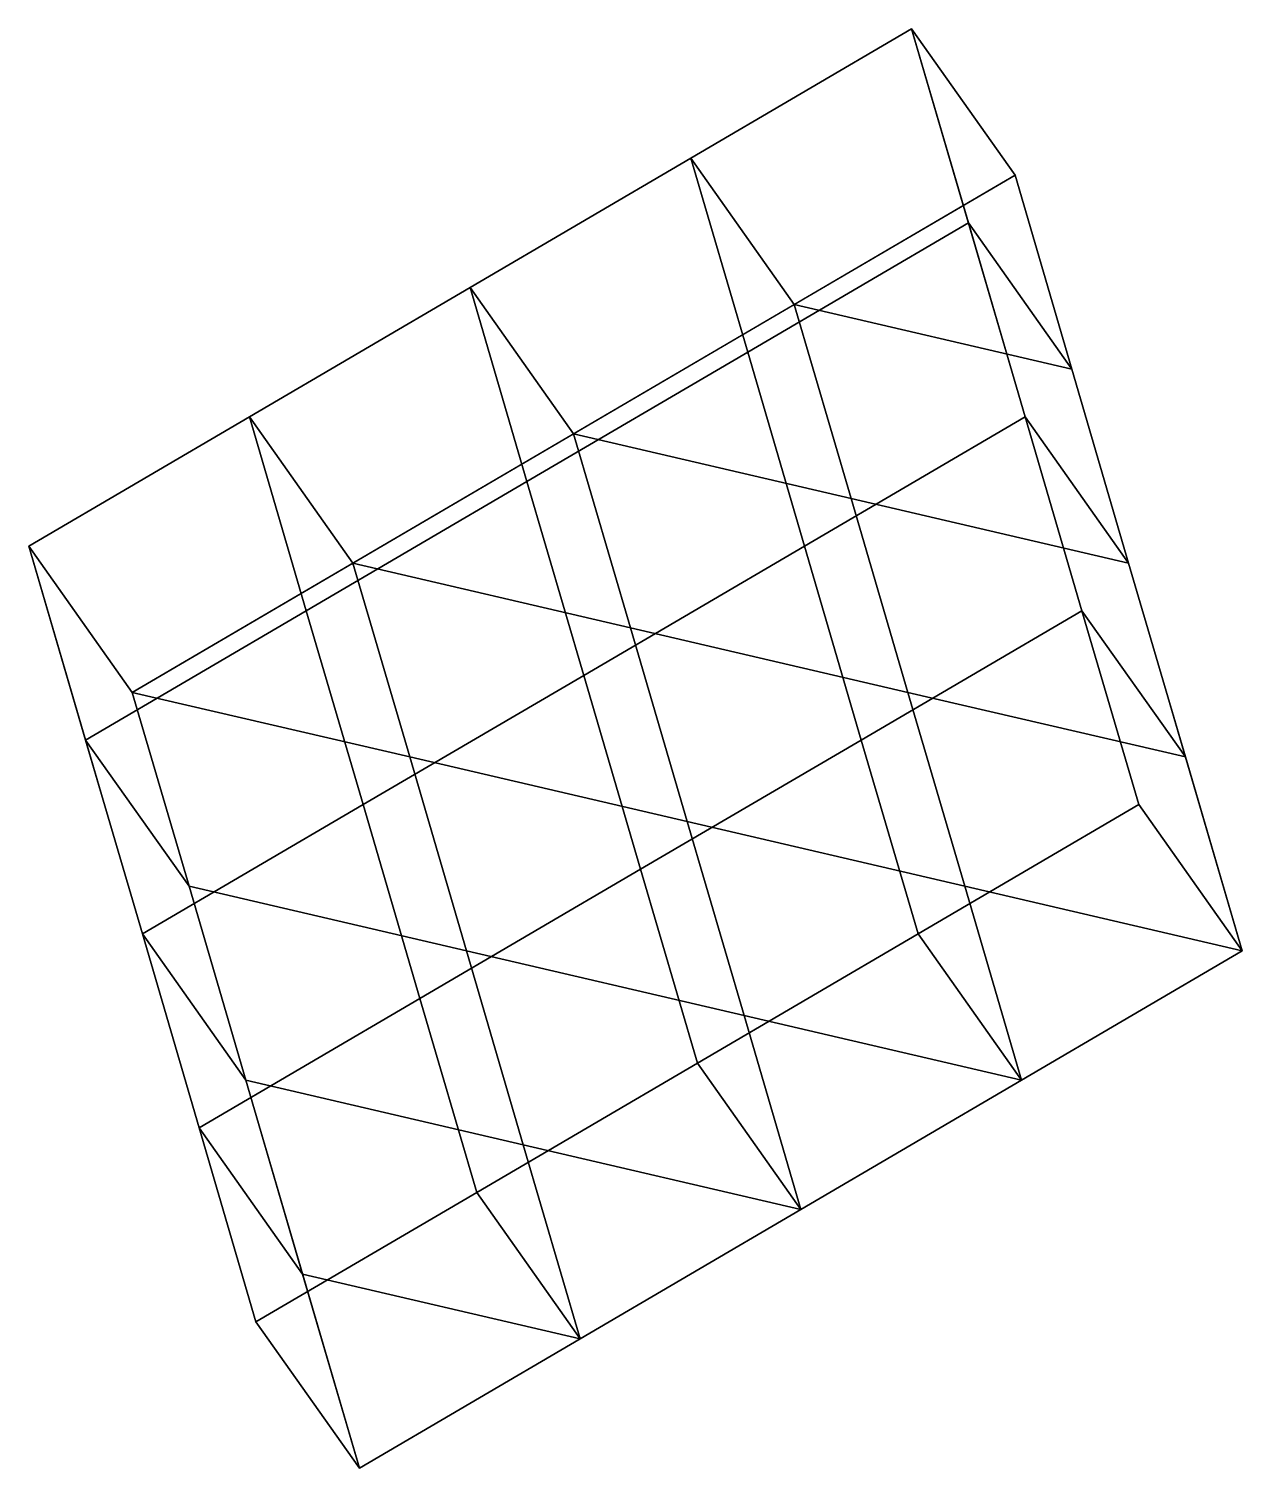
# Model space of a CAD drawing. Header units: metres. Extents: x -220 to 954, y -141 to 1250.
import ezdxf

# ---------------------------------------------------------------- set-up
doc = ezdxf.new("R2010")
doc.units = ezdxf.units.M

msp = doc.modelspace()

# ---------------------------------------------------------------- linework, layer by layer
at = {"layer": 'Lay1', "color": 1}
for points in [[(0, 0, 0), (853.553391, 500, -146.446609), (633.883476, 1250, 1133.883476), (-219.669914, 750, 1280.330086), (0, 0, 0)], [(100, -141.421356, 100), (953.553391, 358.578644, -46.446609), (733.883476, 1108.578644, 1233.883476), (-119.669914, 608.578644, 1380.330086), (100, -141.421356, 100)]]:
    msp.add_polyline3d(points, close=True, dxfattribs=at)
at = {"layer": 'Lay1', "color": 4, "invisible_edges": 8}
for points in [[(633.883476, 1250, 1133.883476), (420.495129, 1125, 1170.495129), (520.495129, 983.578644, 1270.495129)], [(420.495129, 1125, 1170.495129), (633.883476, 1250, 1133.883476), (688.800955, 1062.5, 813.800955)], [(520.495129, 983.578644, 1270.495129), (733.883476, 1108.578644, 1233.883476), (633.883476, 1250, 1133.883476)], [(688.800955, 1062.5, 813.800955), (633.883476, 1250, 1133.883476), (733.883476, 1108.578644, 1233.883476)], [(420.495129, 1125, 1170.495129), (207.106781, 1000, 1207.106781), (307.106781, 858.578644, 1307.106781)], [(207.106781, 1000, 1207.106781), (420.495129, 1125, 1170.495129), (475.412607, 937.5, 850.412607)], [(307.106781, 858.578644, 1307.106781), (520.495129, 983.578644, 1270.495129), (420.495129, 1125, 1170.495129)], [(688.800955, 1062.5, 813.800955), (475.412607, 937.5, 850.412607), (420.495129, 1125, 1170.495129)], [(520.495129, 983.578644, 1270.495129), (788.800955, 921.078644, 913.800955), (733.883476, 1108.578644, 1233.883476)], [(733.883476, 1108.578644, 1233.883476), (788.800955, 921.078644, 913.800955), (688.800955, 1062.5, 813.800955)], [(475.412607, 937.5, 850.412607), (688.800955, 1062.5, 813.800955), (743.718434, 875, 493.718434)], [(743.718434, 875, 493.718434), (688.800955, 1062.5, 813.800955), (788.800955, 921.078644, 913.800955)], [(207.106781, 1000, 1207.106781), (-6.281566, 875, 1243.718434), (93.718434, 733.578644, 1343.718434)], [(-6.281566, 875, 1243.718434), (207.106781, 1000, 1207.106781), (262.02426, 812.5, 887.02426)], [(93.718434, 733.578644, 1343.718434), (307.106781, 858.578644, 1307.106781), (207.106781, 1000, 1207.106781)], [(475.412607, 937.5, 850.412607), (262.02426, 812.5, 887.02426), (207.106781, 1000, 1207.106781)], [(307.106781, 858.578644, 1307.106781), (575.412607, 796.078644, 950.412607), (520.495129, 983.578644, 1270.495129)], [(788.800955, 921.078644, 913.800955), (520.495129, 983.578644, 1270.495129), (575.412607, 796.078644, 950.412607)], [(262.02426, 812.5, 887.02426), (475.412607, 937.5, 850.412607), (530.330086, 750, 530.330086)], [(743.718434, 875, 493.718434), (530.330086, 750, 530.330086), (475.412607, 937.5, 850.412607)], [(575.412607, 796.078644, 950.412607), (843.718434, 733.578644, 593.718434), (788.800955, 921.078644, 913.800955)], [(788.800955, 921.078644, 913.800955), (843.718434, 733.578644, 593.718434), (743.718434, 875, 493.718434)], [(-6.281566, 875, 1243.718434), (-219.669914, 750, 1280.330086), (-119.669914, 608.578644, 1380.330086)], [(-219.669914, 750, 1280.330086), (-6.281566, 875, 1243.718434), (48.635912, 687.5, 923.635912)], [(-119.669914, 608.578644, 1380.330086), (93.718434, 733.578644, 1343.718434), (-6.281566, 875, 1243.718434)], [(262.02426, 812.5, 887.02426), (48.635912, 687.5, 923.635912), (-6.281566, 875, 1243.718434)], [(530.330086, 750, 530.330086), (743.718434, 875, 493.718434), (798.635912, 687.5, 173.635912)], [(798.635912, 687.5, 173.635912), (743.718434, 875, 493.718434), (843.718434, 733.578644, 593.718434)], [(93.718434, 733.578644, 1343.718434), (362.02426, 671.078644, 987.02426), (307.106781, 858.578644, 1307.106781)], [(575.412607, 796.078644, 950.412607), (307.106781, 858.578644, 1307.106781), (362.02426, 671.078644, 987.02426)], [(48.635912, 687.5, 923.635912), (262.02426, 812.5, 887.02426), (316.941738, 625, 566.941738)], [(530.330086, 750, 530.330086), (316.941738, 625, 566.941738), (262.02426, 812.5, 887.02426)], [(362.02426, 671.078644, 987.02426), (630.330086, 608.578644, 630.330086), (575.412607, 796.078644, 950.412607)], [(843.718434, 733.578644, 593.718434), (575.412607, 796.078644, 950.412607), (630.330086, 608.578644, 630.330086)], [(-219.669914, 750, 1280.330086), (-164.752436, 562.5, 960.247564), (-64.752436, 421.078644, 1060.247564)], [(-64.752436, 421.078644, 1060.247564), (-119.669914, 608.578644, 1380.330086), (-219.669914, 750, 1280.330086)], [(48.635912, 687.5, 923.635912), (-164.752436, 562.5, 960.247564), (-219.669914, 750, 1280.330086)], [(316.941738, 625, 566.941738), (530.330086, 750, 530.330086), (585.247564, 562.5, 210.247564)], [(798.635912, 687.5, 173.635912), (585.247564, 562.5, 210.247564), (530.330086, 750, 530.330086)], [(-119.669914, 608.578644, 1380.330086), (148.635912, 546.078644, 1023.635912), (93.718434, 733.578644, 1343.718434)], [(362.02426, 671.078644, 987.02426), (93.718434, 733.578644, 1343.718434), (148.635912, 546.078644, 1023.635912)], [(630.330086, 608.578644, 630.330086), (898.635912, 546.078644, 273.635912), (843.718434, 733.578644, 593.718434)], [(843.718434, 733.578644, 593.718434), (898.635912, 546.078644, 273.635912), (798.635912, 687.5, 173.635912)], [(-164.752436, 562.5, 960.247564), (48.635912, 687.5, 923.635912), (103.553391, 500, 603.553391)], [(316.941738, 625, 566.941738), (103.553391, 500, 603.553391), (48.635912, 687.5, 923.635912)], [(585.247564, 562.5, 210.247564), (798.635912, 687.5, 173.635912), (853.553391, 500, -146.446609)], [(853.553391, 500, -146.446609), (798.635912, 687.5, 173.635912), (898.635912, 546.078644, 273.635912)], [(148.635912, 546.078644, 1023.635912), (416.941738, 483.578644, 666.941738), (362.02426, 671.078644, 987.02426)], [(630.330086, 608.578644, 630.330086), (362.02426, 671.078644, 987.02426), (416.941738, 483.578644, 666.941738)], [(103.553391, 500, 603.553391), (316.941738, 625, 566.941738), (371.859217, 437.5, 246.859217)], [(585.247564, 562.5, 210.247564), (371.859217, 437.5, 246.859217), (316.941738, 625, 566.941738)], [(148.635912, 546.078644, 1023.635912), (-119.669914, 608.578644, 1380.330086), (-64.752436, 421.078644, 1060.247564)], [(416.941738, 483.578644, 666.941738), (685.247564, 421.078644, 310.247564), (630.330086, 608.578644, 630.330086)], [(898.635912, 546.078644, 273.635912), (630.330086, 608.578644, 630.330086), (685.247564, 421.078644, 310.247564)], [(-164.752436, 562.5, 960.247564), (-109.834957, 375, 640.165043), (-9.834957, 233.578644, 740.165043)], [(-9.834957, 233.578644, 740.165043), (-64.752436, 421.078644, 1060.247564), (-164.752436, 562.5, 960.247564)], [(103.553391, 500, 603.553391), (-109.834957, 375, 640.165043), (-164.752436, 562.5, 960.247564)], [(371.859217, 437.5, 246.859217), (585.247564, 562.5, 210.247564), (640.165043, 375, -109.834957)], [(853.553391, 500, -146.446609), (640.165043, 375, -109.834957), (585.247564, 562.5, 210.247564)], [(-64.752436, 421.078644, 1060.247564), (203.553391, 358.578644, 703.553391), (148.635912, 546.078644, 1023.635912)], [(416.941738, 483.578644, 666.941738), (148.635912, 546.078644, 1023.635912), (203.553391, 358.578644, 703.553391)], [(685.247564, 421.078644, 310.247564), (953.553391, 358.578644, -46.446609), (898.635912, 546.078644, 273.635912)], [(898.635912, 546.078644, 273.635912), (953.553391, 358.578644, -46.446609), (853.553391, 500, -146.446609)], [(-109.834957, 375, 640.165043), (103.553391, 500, 603.553391), (158.470869, 312.5, 283.470869)], [(371.859217, 437.5, 246.859217), (158.470869, 312.5, 283.470869), (103.553391, 500, 603.553391)], [(640.165043, 375, -109.834957), (853.553391, 500, -146.446609), (953.553391, 358.578644, -46.446609)], [(203.553391, 358.578644, 703.553391), (471.859217, 296.078644, 346.859217), (416.941738, 483.578644, 666.941738)], [(685.247564, 421.078644, 310.247564), (416.941738, 483.578644, 666.941738), (471.859217, 296.078644, 346.859217)], [(158.470869, 312.5, 283.470869), (371.859217, 437.5, 246.859217), (426.776695, 250, -73.223305)], [(640.165043, 375, -109.834957), (426.776695, 250, -73.223305), (371.859217, 437.5, 246.859217)], [(203.553391, 358.578644, 703.553391), (-64.752436, 421.078644, 1060.247564), (-9.834957, 233.578644, 740.165043)], [(471.859217, 296.078644, 346.859217), (740.165043, 233.578644, -9.834957), (685.247564, 421.078644, 310.247564)], [(953.553391, 358.578644, -46.446609), (685.247564, 421.078644, 310.247564), (740.165043, 233.578644, -9.834957)], [(-109.834957, 375, 640.165043), (-54.917479, 187.5, 320.082521), (45.082521, 46.078644, 420.082521)], [(45.082521, 46.078644, 420.082521), (-9.834957, 233.578644, 740.165043), (-109.834957, 375, 640.165043)], [(158.470869, 312.5, 283.470869), (-54.917479, 187.5, 320.082521), (-109.834957, 375, 640.165043)], [(426.776695, 250, -73.223305), (640.165043, 375, -109.834957), (740.165043, 233.578644, -9.834957)], [(953.553391, 358.578644, -46.446609), (740.165043, 233.578644, -9.834957), (640.165043, 375, -109.834957)], [(-9.834957, 233.578644, 740.165043), (258.470869, 171.078644, 383.470869), (203.553391, 358.578644, 703.553391)], [(471.859217, 296.078644, 346.859217), (203.553391, 358.578644, 703.553391), (258.470869, 171.078644, 383.470869)], [(-54.917479, 187.5, 320.082521), (158.470869, 312.5, 283.470869), (213.388348, 125, -36.611652)], [(426.776695, 250, -73.223305), (213.388348, 125, -36.611652), (158.470869, 312.5, 283.470869)], [(258.470869, 171.078644, 383.470869), (526.776695, 108.578644, 26.776695), (471.859217, 296.078644, 346.859217)], [(740.165043, 233.578644, -9.834957), (471.859217, 296.078644, 346.859217), (526.776695, 108.578644, 26.776695)], [(213.388348, 125, -36.611652), (426.776695, 250, -73.223305), (526.776695, 108.578644, 26.776695)], [(740.165043, 233.578644, -9.834957), (526.776695, 108.578644, 26.776695), (426.776695, 250, -73.223305)], [(258.470869, 171.078644, 383.470869), (-9.834957, 233.578644, 740.165043), (45.082521, 46.078644, 420.082521)], [(-54.917479, 187.5, 320.082521), (0, 0), (100, -141.421356, 100)], [(100, -141.421356, 100), (45.082521, 46.078644, 420.082521), (-54.917479, 187.5, 320.082521)], [(213.388348, 125, -36.611652), (0, 0), (-54.917479, 187.5, 320.082521)], [(45.082521, 46.078644, 420.082521), (313.388348, -16.421356, 63.388348), (258.470869, 171.078644, 383.470869)], [(526.776695, 108.578644, 26.776695), (258.470869, 171.078644, 383.470869), (313.388348, -16.421356, 63.388348)], [(0, 0), (213.388348, 125, -36.611652), (313.388348, -16.421356, 63.388348)], [(526.776695, 108.578644, 26.776695), (313.388348, -16.421356, 63.388348), (213.388348, 125, -36.611652)], [(313.388348, -16.421356, 63.388348), (45.082521, 46.078644, 420.082521), (100, -141.421356, 100)], [(313.388348, -16.421356, 63.388348), (100, -141.421356, 100), (0, 0)]]:
    msp.add_3dface(points, dxfattribs=at)

doc.saveas('drawing.dxf')
